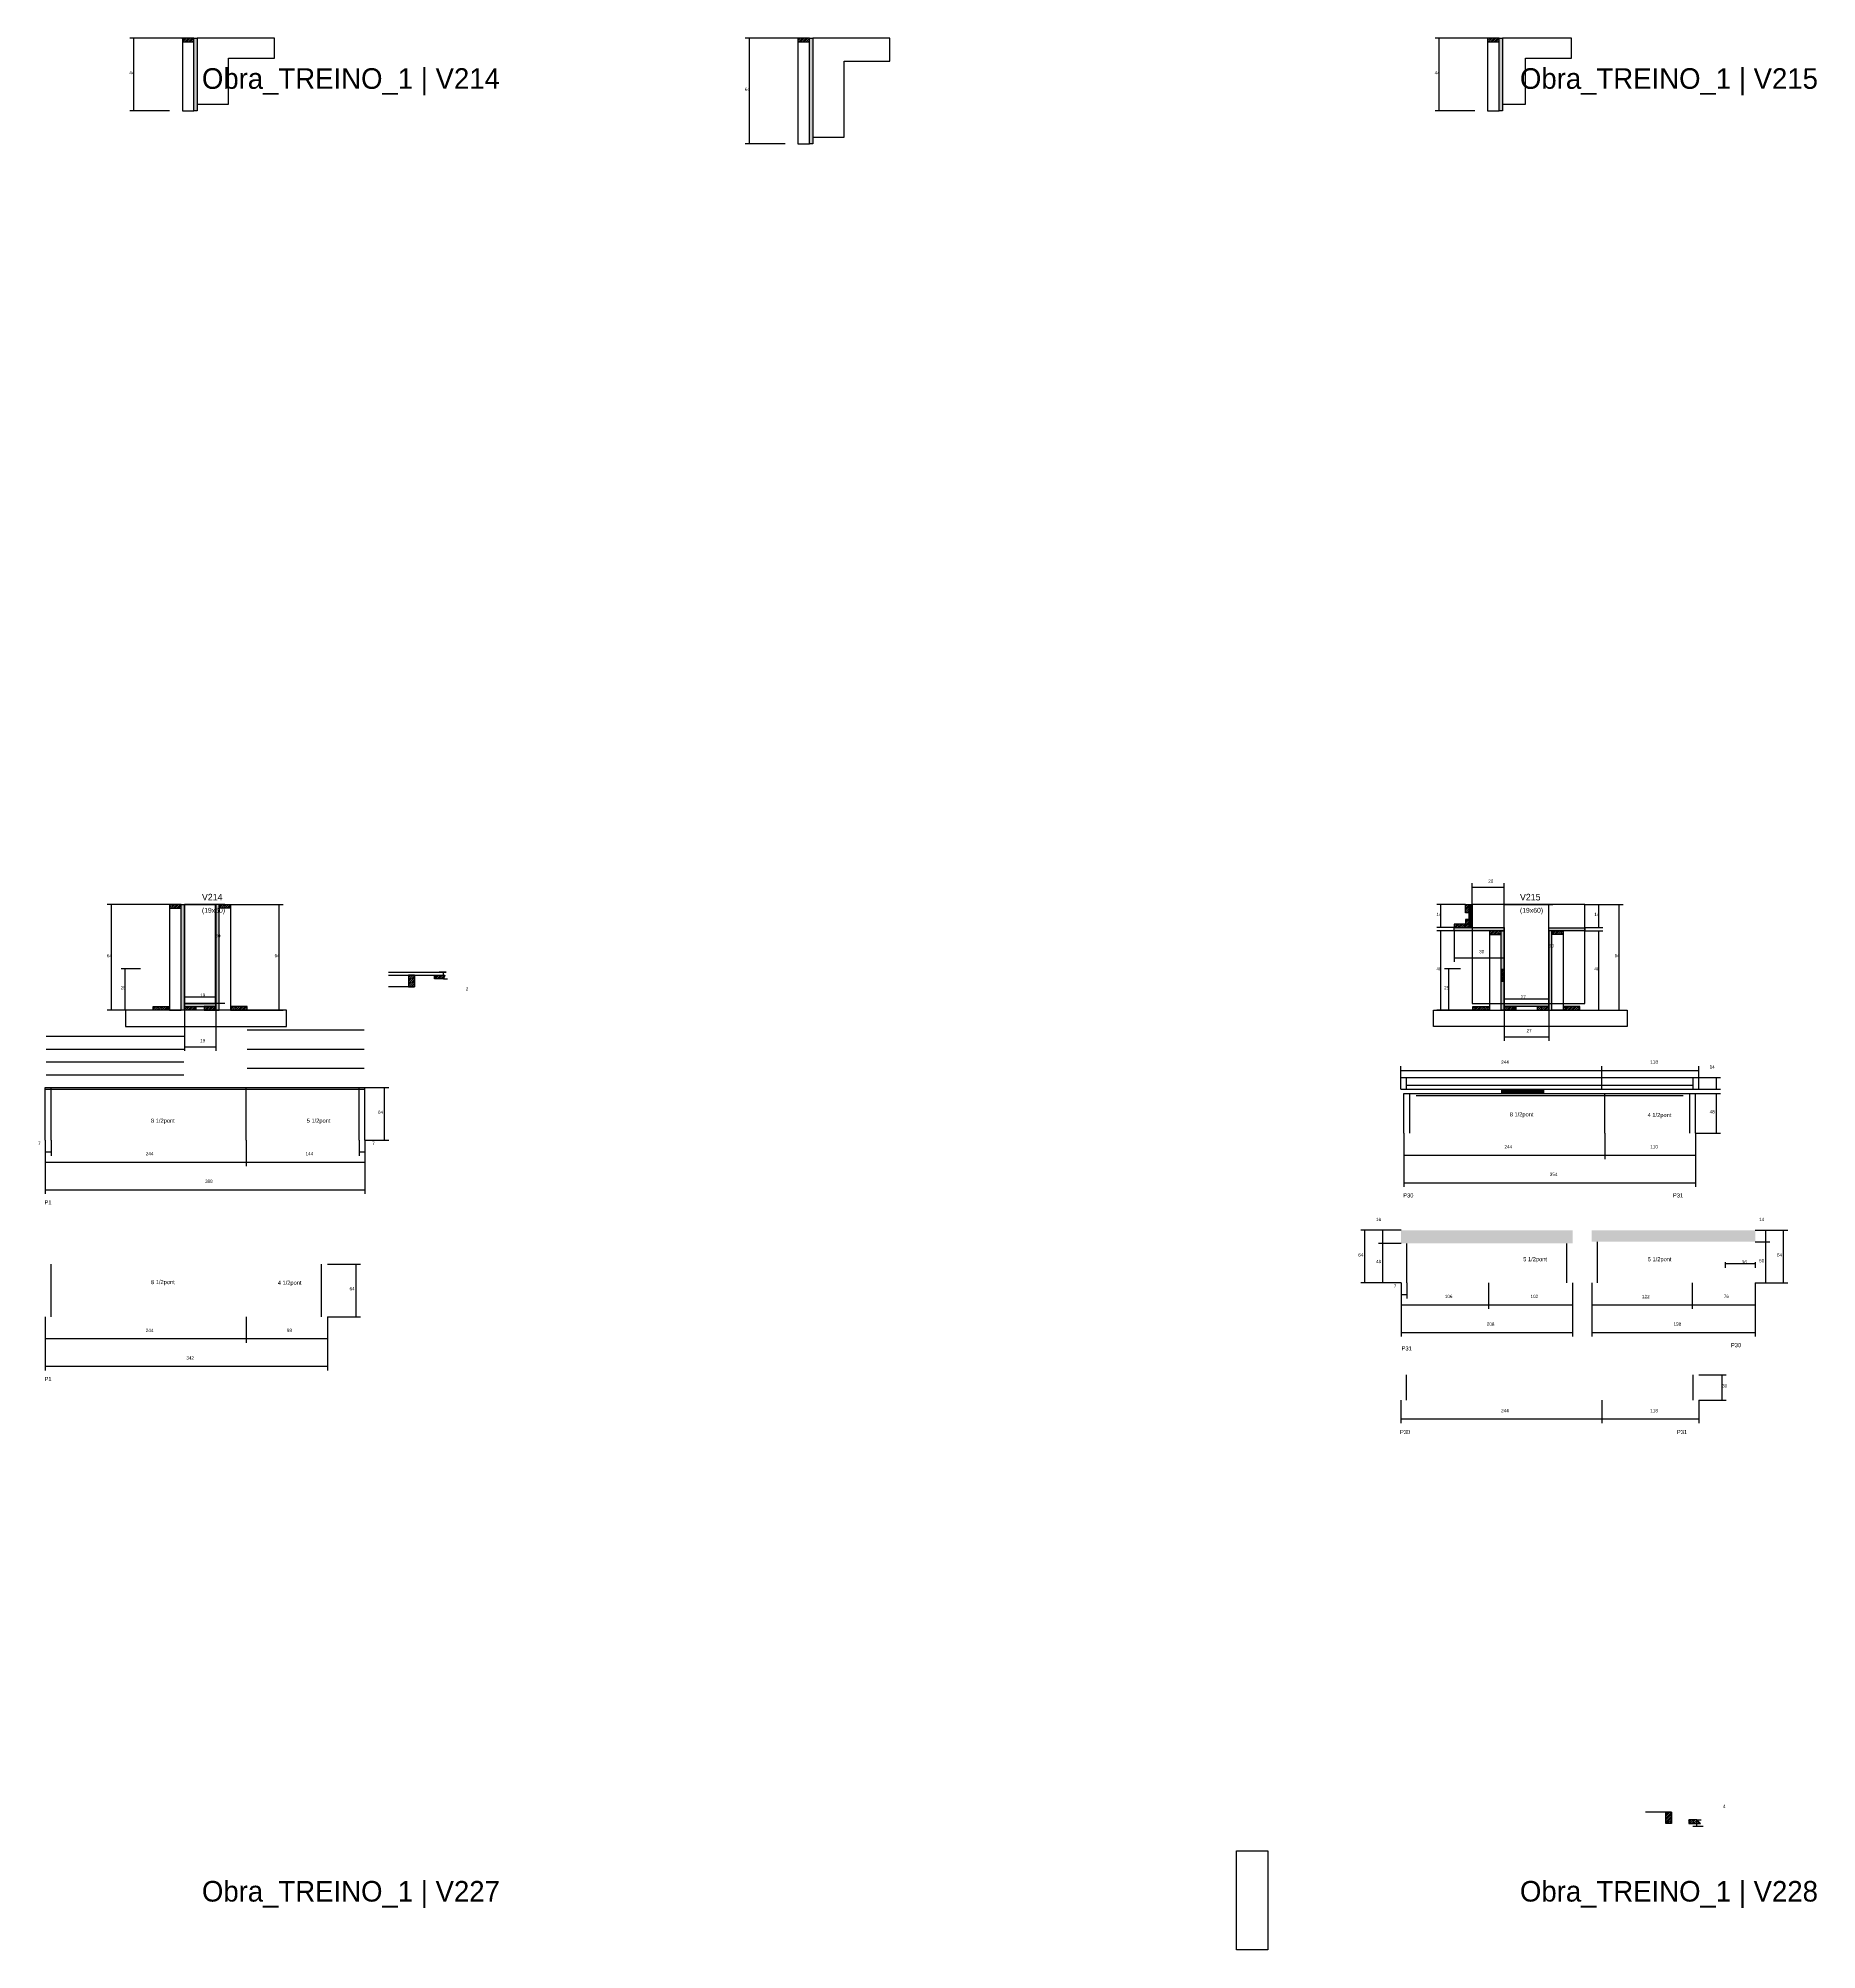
# Model space of a CAD drawing. Header units: metres. Extents: x -2848 to 22762, y -49062 to 1016.
# Drawn here: x 14201 to 16360, y -14468 to -12149 of the extents above; entities that cross this region are included whole.
import ezdxf

# ---------------------------------------------------------------- set-up
doc = ezdxf.new("R2010")
doc.units = ezdxf.units.M
for name, color, linetype in [('CONCRETO', 251, 'Continuous'), ('COTA', 4, 'Continuous'), ('Cota Seção (2x)', 4, 'Continuous'), ('Hachura', 253, 'Continuous'), ('LABEL_ID', 3, 'Continuous'), ('Madeira', 126, 'Continuous'), ('NOMENCLATURA', 7, 'Continuous'), ('Painéis', 200, 'Continuous'), ('SARR_2.2x7', 40, 'Continuous'), ('SARR_EDITAR', 141, 'Continuous'), ('Texto Seção', 7, 'Continuous')]:
    doc.layers.add(name, color=color, linetype=linetype)

msp = doc.modelspace()

# ---------------------------------------------------------------- hatches: boundary and pattern name
at = {"layer": 'COTA'}
h = msp.add_hatch(dxfattribs=at)
h.set_pattern_fill('AR-CONC', scale=0.03)
h.paths.add_polyline_path([(15855.8, -13611.2), (15855.8, -13595.2), (15855.8, -13595.2), (16063.8, -13595.2), (16063.8, -13595.2), (16063.8, -13611.2), (16063.8, -13611.2), (15855.8, -13611.2)])
h = msp.add_hatch(dxfattribs=at)
h.set_pattern_fill('AR-CONC', scale=0.03)
h.paths.add_polyline_path([(16087.2, -13609.2), (16087.2, -13595.2), (16087.2, -13595.2), (16285.7, -13595.2), (16285.7, -13595.2), (16285.7, -13609.2), (16285.7, -13609.2), (16087.2, -13609.2)])
at = {"layer": 'Hachura'}
h = msp.add_hatch(dxfattribs=at)
h.set_pattern_fill('ANSI31', scale=0.5)
h.paths.add_polyline_path([(14390.3, -12153), (14390.3, -12148.6), (14390.3, -12148.6), (14376.3, -12148.6), (14376.3, -12148.6), (14376.3, -12153), (14376.3, -12153), (14390.3, -12153)])
h = msp.add_hatch(color=8, dxfattribs=at)
h.dxf.hatch_style = 1
h.paths.add_polyline_path([(14390.3, -12148.6), (14394.3, -12148.6), (14394.3, -12148.6), (14394.3, -12236.6), (14394.3, -12236.6), (14390.3, -12236.6), (14390.3, -12236.6), (14390.3, -12148.6)])
h = msp.add_hatch(dxfattribs=at)
h.set_pattern_fill('ANSI31', scale=0.5)
h.paths.add_polyline_path([(15137.5, -12153), (15137.5, -12148.6), (15137.5, -12148.6), (15123.5, -12148.6), (15123.5, -12148.6), (15123.5, -12153), (15123.5, -12153), (15137.5, -12153)])
h = msp.add_hatch(color=8, dxfattribs=at)
h.dxf.hatch_style = 1
h.paths.add_polyline_path([(15137.5, -12148.6), (15141.5, -12148.6), (15141.5, -12148.6), (15141.5, -12276.6), (15141.5, -12276.6), (15137.5, -12276.6), (15137.5, -12276.6), (15137.5, -12148.6)])
h = msp.add_hatch(dxfattribs=at)
h.set_pattern_fill('ANSI31', scale=0.5)
h.paths.add_polyline_path([(15974.8, -12153), (15974.8, -12148.6), (15974.8, -12148.6), (15960.8, -12148.6), (15960.8, -12148.6), (15960.8, -12153), (15960.8, -12153), (15974.8, -12153)])
h = msp.add_hatch(color=8, dxfattribs=at)
h.dxf.hatch_style = 1
h.paths.add_polyline_path([(15974.8, -12148.6), (15978.8, -12148.6), (15978.8, -12148.6), (15978.8, -12236.6), (15978.8, -12236.6), (15974.8, -12236.6), (15974.8, -12236.6), (15974.8, -12148.6)])
h = msp.add_hatch(dxfattribs=at)
h.set_pattern_fill('ANSI31', scale=0.5)
h.paths.add_polyline_path([(14374.8, -13204.4), (14374.8, -13200), (14374.8, -13200), (14360.8, -13200), (14360.8, -13200), (14360.8, -13204.4), (14360.8, -13204.4), (14374.8, -13204.4)])
h = msp.add_hatch(color=8, dxfattribs=at)
h.dxf.hatch_style = 1
h.paths.add_polyline_path([(14374.8, -13200), (14378.8, -13200), (14378.8, -13200), (14378.8, -13328), (14378.8, -13328), (14374.8, -13328), (14374.8, -13328), (14374.8, -13200)])
h = msp.add_hatch(color=8, dxfattribs=at)
h.dxf.hatch_style = 1
h.paths.add_polyline_path([(14420.8, -13200), (14416.8, -13200), (14416.8, -13200), (14416.8, -13328), (14416.8, -13328), (14420.8, -13328), (14420.8, -13328), (14420.8, -13200)])
h = msp.add_hatch(dxfattribs=at)
h.set_pattern_fill('ANSI31', scale=0.5)
h.paths.add_polyline_path([(14420.8, -13204.4), (14420.8, -13200), (14420.8, -13200), (14434.8, -13200), (14434.8, -13200), (14434.8, -13204.4), (14434.8, -13204.4), (14420.8, -13204.4)])
h = msp.add_hatch(dxfattribs=at)
h.set_pattern_fill('ANSI31', scale=0.5)
h.paths.add_polyline_path([(15934, -13200), (15938.4, -13200), (15938.4, -13200), (15938.4, -13210), (15938.4, -13210), (15934, -13210), (15934, -13210), (15934, -13200)])
h = msp.add_hatch(color=8, dxfattribs=at)
h.dxf.hatch_style = 1
h.paths.add_polyline_path([(15938.4, -13200), (15942, -13200), (15942, -13200), (15942, -13228), (15942, -13228), (15938.4, -13228), (15938.4, -13228), (15938.4, -13200)])
h = msp.add_hatch(dxfattribs=at)
h.set_pattern_fill('ANSI31', scale=0.5)
h.paths.add_polyline_path([(15934, -13228), (15938.4, -13228), (15938.4, -13228), (15938.4, -13218), (15938.4, -13218), (15934, -13218), (15934, -13218), (15934, -13228)])
h = msp.add_hatch(dxfattribs=at)
h.set_pattern_fill('ANSI31', scale=0.5)
h.paths.add_polyline_path([(15934, -13228), (15934, -13223.6), (15934, -13223.6), (15920, -13223.6), (15920, -13223.6), (15920, -13228), (15920, -13228), (15934, -13228)])
h = msp.add_hatch(color=8, dxfattribs=at)
h.dxf.hatch_style = 1
h.paths.add_polyline_path([(15920, -13232), (15920, -13228), (15920, -13228), (15981, -13228), (15981, -13228), (15981, -13232), (15981, -13232), (15920, -13232)])
h = msp.add_hatch(dxfattribs=at)
h.set_pattern_fill('ANSI31', scale=0.5)
h.paths.add_polyline_path([(15977, -13236.4), (15977, -13232), (15977, -13232), (15963, -13232), (15963, -13232), (15963, -13236.4), (15963, -13236.4), (15977, -13236.4)])
h = msp.add_hatch(color=8, dxfattribs=at)
h.dxf.hatch_style = 1
h.paths.add_polyline_path([(15977, -13232), (15981, -13232), (15981, -13232), (15981, -13328), (15981, -13328), (15977, -13328), (15977, -13328), (15977, -13232)])
h = msp.add_hatch(color=8, dxfattribs=at)
h.dxf.hatch_style = 1
h.paths.add_polyline_path([(16035, -13232), (16035, -13228.4), (16035, -13228.4), (16078.6, -13228.4), (16078.6, -13228.4), (16078.6, -13232), (16078.6, -13232), (16035, -13232)])
h = msp.add_hatch(color=8, dxfattribs=at)
h.dxf.hatch_style = 1
h.paths.add_polyline_path([(16038.6, -13232), (16035, -13232), (16035, -13232), (16035, -13328), (16035, -13328), (16038.6, -13328), (16038.6, -13328), (16038.6, -13232)])
h = msp.add_hatch(dxfattribs=at)
h.set_pattern_fill('ANSI31', scale=0.5)
h.paths.add_polyline_path([(16038.6, -13236.4), (16038.6, -13232), (16038.6, -13232), (16052.6, -13232), (16052.6, -13232), (16052.6, -13236.4), (16052.6, -13236.4), (16038.6, -13236.4)])
h = msp.add_hatch(dxfattribs=at)
h.set_pattern_fill('ANSI31', scale=0.5)
h.paths.add_polyline_path([(14657.9, -13285.8), (14650.9, -13285.8), (14650.9, -13299.8), (14657.9, -13299.8)])
h = msp.add_hatch(dxfattribs=at)
h.set_pattern_fill('ANSI31', scale=0.5)
h.paths.add_polyline_path([(14694.8, -13285.8), (14693.1, -13290.2), (14693.1, -13290.2), (14682.3, -13290.2), (14682.3, -13290.2), (14682.3, -13285.8), (14682.3, -13285.8), (14694.8, -13285.8)])
h = msp.add_hatch(dxfattribs=at)
h.set_pattern_fill('ANSI31', scale=0.5)
h.paths.add_polyline_path([(15977, -13293), (15981.4, -13293), (15981.4, -13293), (15981.4, -13279), (15981.4, -13279), (15977, -13279), (15977, -13279), (15977, -13293)])
h = msp.add_hatch(dxfattribs=at)
h.set_pattern_fill('ANSI31', scale=0.5)
h.paths.add_polyline_path([(14340.8, -13328), (14340.8, -13323.6), (14340.8, -13323.6), (14360.8, -13323.6), (14360.8, -13323.6), (14360.8, -13328), (14360.8, -13328), (14340.8, -13328)])
h = msp.add_hatch(color=8, dxfattribs=at)
h.dxf.hatch_style = 1
h.paths.add_polyline_path([(14416.8, -13323.6), (14416.8, -13320), (14416.8, -13320), (14378.8, -13320), (14378.8, -13320), (14378.8, -13323.6), (14378.8, -13323.6), (14416.8, -13323.6)])
h = msp.add_hatch(dxfattribs=at)
h.set_pattern_fill('ANSI31', scale=0.5)
h.paths.add_polyline_path([(14378.8, -13328), (14378.8, -13323.6), (14378.8, -13323.6), (14392.8, -13323.6), (14392.8, -13323.6), (14392.8, -13328), (14392.8, -13328), (14378.8, -13328)])
h = msp.add_hatch(dxfattribs=at)
h.set_pattern_fill('ANSI31', scale=0.5)
h.paths.add_polyline_path([(14416.8, -13328), (14416.8, -13323.6), (14416.8, -13323.6), (14402.8, -13323.6), (14402.8, -13323.6), (14402.8, -13328), (14402.8, -13328), (14416.8, -13328)])
h = msp.add_hatch(dxfattribs=at)
h.set_pattern_fill('ANSI31', scale=0.5)
h.paths.add_polyline_path([(14454.8, -13328), (14454.8, -13323.6), (14454.8, -13323.6), (14434.8, -13323.6), (14434.8, -13323.6), (14434.8, -13328), (14434.8, -13328), (14454.8, -13328)])
h = msp.add_hatch(dxfattribs=at)
h.set_pattern_fill('ANSI31', scale=0.5)
h.paths.add_polyline_path([(15943, -13328), (15943, -13323.6), (15943, -13323.6), (15963, -13323.6), (15963, -13323.6), (15963, -13328), (15963, -13328), (15943, -13328)])
h = msp.add_hatch(color=8, dxfattribs=at)
h.dxf.hatch_style = 1
h.paths.add_polyline_path([(15981, -13323.6), (15981, -13320), (15981, -13320), (16035, -13320), (16035, -13320), (16035, -13323.6), (16035, -13323.6), (15981, -13323.6)])
h = msp.add_hatch(dxfattribs=at)
h.set_pattern_fill('ANSI31', scale=0.5)
h.paths.add_polyline_path([(15981, -13328), (15981, -13323.6), (15981, -13323.6), (15995, -13323.6), (15995, -13323.6), (15995, -13328), (15995, -13328), (15981, -13328)])
h = msp.add_hatch(dxfattribs=at)
h.set_pattern_fill('ANSI31', scale=0.5)
h.paths.add_polyline_path([(16035, -13328), (16035, -13323.6), (16035, -13323.6), (16021, -13323.6), (16021, -13323.6), (16021, -13328), (16021, -13328), (16035, -13328)])
h = msp.add_hatch(dxfattribs=at)
h.set_pattern_fill('ANSI31', scale=0.5)
h.paths.add_polyline_path([(16072.6, -13328), (16072.6, -13323.6), (16072.6, -13323.6), (16052.6, -13323.6), (16052.6, -13323.6), (16052.6, -13328), (16052.6, -13328), (16072.6, -13328)])
h = msp.add_hatch(dxfattribs=at)
h.set_pattern_fill('ANSI31', scale=0.5)
h.paths.add_polyline_path([(16184, -14315.4), (16177, -14315.4), (16177, -14301.4), (16184, -14301.4)])
h = msp.add_hatch(dxfattribs=at)
h.set_pattern_fill('ANSI31', scale=0.5)
h.paths.add_polyline_path([(16219, -14315.4), (16214.8, -14311), (16214.8, -14311), (16204.9, -14311), (16204.9, -14311), (16204.9, -14315.4), (16204.9, -14315.4), (16219, -14315.4)])

# ---------------------------------------------------------------- linework, layer by layer
at = {"layer": 'CONCRETO'}
for points in [[(14487.9, -12172.6), (14487.9, -12148.6), (14394.3, -12148.6), (14394.3, -12176.6), (14394.3, -12176.6), (14394.3, -12228.6), (14432.3, -12228.6), (14432.3, -12172.6)], [(15235.1, -12176.6), (15235.1, -12148.6), (15141.5, -12148.6), (15141.5, -12176.6), (15141.5, -12176.6), (15141.5, -12268.6), (15179.5, -12268.6), (15179.5, -12176.6)], [(16062.4, -12172.6), (16062.4, -12148.6), (15978.8, -12148.6), (15978.8, -12176.6), (15978.8, -12176.6), (15978.8, -12228.6), (16006.8, -12228.6), (16006.8, -12172.6)], [(14378.8, -13200), (14378.8, -13200), (14416.8, -13200), (14416.8, -13228), (14416.8, -13228), (14416.8, -13320), (14378.8, -13320), (14378.8, -13200)], [(14378.8, -13320), (14416.8, -13320), (14416.8, -13200), (14378.8, -13200)], [(16035, -13200), (15981, -13200), (15981, -13200), (15942, -13200), (15942, -13228), (15981, -13228), (15981, -13320), (16035, -13320), (16035, -13228.4), (16078.6, -13228.4), (16078.6, -13200)], [(15942, -13320), (16078.6, -13320), (16078.6, -13200), (15942, -13200)], [(15656, -14348.5), (15656, -14348.5), (15694, -14348.5), (15694, -14376.5), (15694, -14376.5), (15694, -14468.5), (15656, -14468.5), (15656, -14348.5)]]:
    msp.add_lwpolyline(points, close=True, dxfattribs=at)
at = {"layer": 'COTA'}
for p, q in [((14376.3, -12148.6), (14312.4, -12148.6)), ((14317.4, -12236.6), (14317.4, -12148.6)), ((15123.5, -12148.6), (15059.6, -12148.6)), ((15064.6, -12276.6), (15064.6, -12148.6)), ((15960.8, -12148.6), (15897, -12148.6)), ((15902, -12236.6), (15902, -12148.6)), ((14360.7, -12236.6), (14312.4, -12236.6)), ((15945.2, -12236.6), (15897, -12236.6)), ((15107.9, -12276.6), (15059.6, -12276.6)), ((15942, -13228), (15942, -13174)), ((15981, -13228), (15981, -13174)), ((14360.8, -13200), (14285.1, -13200)), ((14290.1, -13328), (14290.1, -13200)), ((14434.8, -13200), (14498.7, -13200)), ((14493.7, -13328), (14493.7, -13200)), ((15934, -13200), (15899.1, -13200)), ((15934, -13200), (15899.1, -13200)), ((15904.1, -13228), (15904.1, -13200)), ((15904.1, -13228), (15904.1, -13200)), ((15942, -13179), (15981, -13179)), ((16078.6, -13200), (16125.4, -13200)), ((16080, -13200), (16100.8, -13200)), ((16080, -13200), (16100.8, -13200)), ((16095.8, -13228), (16095.8, -13200)), ((16095.8, -13228), (16095.8, -13200)), ((16120.4, -13328), (16120.4, -13200)), ((15920, -13228), (15899.1, -13228)), ((15920, -13228), (15899.1, -13228)), ((15920, -13232), (15899.1, -13232)), ((15904.1, -13328), (15904.1, -13232)), ((15920, -13232), (15920, -13269.6)), ((15981, -13232), (15981, -13269.6)), ((16078.6, -13228), (16100.8, -13228)), ((16078.6, -13228), (16100.8, -13228)), ((16078.6, -13232), (16100.8, -13232)), ((16095.8, -13328), (16095.8, -13232)), ((15920, -13264.6), (15981, -13264.6)), ((14325.5, -13278), (14301.9, -13278)), ((14306.9, -13328), (14306.9, -13278)), ((14696.3, -13282.2), (14688.1, -13282.2)), ((14693.1, -13290.2), (14693.1, -13282.2)), ((14693.1, -13290.2), (14698.1, -13290.2)), ((15927.7, -13278), (15908.5, -13278)), ((15913.5, -13328), (15913.5, -13278)), ((14345.2, -13328), (14285.1, -13328)), ((14325.5, -13328), (14301.9, -13328)), ((14378.8, -13328), (14378.8, -13377.7)), ((14416.8, -13328), (14416.8, -13377.7)), ((14450.4, -13328), (14498.7, -13328)), ((15947.4, -13328), (15899.1, -13328)), ((15927.7, -13328), (15908.5, -13328)), ((15981, -13328), (15981, -13365.5)), ((16035, -13328), (16035, -13365.5)), ((16068.6, -13328), (16100.8, -13328)), ((16076.6, -13328), (16125.4, -13328)), ((15981, -13360.5), (16035, -13360.5)), ((14378.8, -13372.7), (14416.8, -13372.7)), ((15859.2, -13477.5), (15859.2, -13509.1)), ((15859.2, -13477.5), (15859.2, -13542.6)), ((16103.2, -13477.5), (16103.2, -13509.1)), ((16103.2, -13477.5), (16103.2, -13509.1)), ((16213.2, -13477.5), (16213.2, -13509.1)), ((16213.2, -13477.5), (16213.2, -13542.6)), ((14209.8, -13486), (14209.8, -13517.5)), ((14209.8, -13486), (14209.8, -13551.1)), ((14209.8, -13486), (14209.8, -13504.9)), ((14209.8, -13499.9), (14216.8, -13499.9)), ((14216.8, -13486), (14216.8, -13504.9)), ((14453.8, -13486), (14453.8, -13517.5)), ((14453.8, -13486), (14453.8, -13517.5)), ((14590.8, -13486), (14590.8, -13504.9)), ((14590.8, -13499.9), (14597.8, -13499.9)), ((14597.8, -13486), (14597.8, -13517.5)), ((14597.8, -13486), (14597.8, -13551.1)), ((14597.8, -13486), (14597.8, -13504.9)), ((14209.8, -13512.5), (14453.8, -13512.5)), ((14453.8, -13512.5), (14597.8, -13512.5)), ((15859.2, -13504.1), (16103.2, -13504.1)), ((16103.2, -13504.1), (16213.2, -13504.1)), ((14209.8, -13546.1), (14597.8, -13546.1)), ((15859.2, -13537.6), (16213.2, -13537.6)), ((15855.8, -13595.2), (15806.8, -13595.2)), ((15811.8, -13659.2), (15811.8, -13595.2)), ((15855.8, -13595.2), (15828.4, -13595.2)), ((15855.8, -13611.2), (15828.4, -13611.2)), ((15855.8, -13611.2), (15828.4, -13611.2)), ((15833.4, -13611.2), (15833.4, -13595.2)), ((15833.4, -13659.2), (15833.4, -13611.2)), ((16285.7, -13595.2), (16303.5, -13595.2)), ((16285.7, -13595.2), (16325.1, -13595.2)), ((16285.7, -13609.2), (16303.5, -13609.2)), ((16285.7, -13609.2), (16303.5, -13609.2)), ((16298.5, -13609.2), (16298.5, -13595.2)), ((16298.5, -13659.2), (16298.5, -13609.2)), ((16320.1, -13659.2), (16320.1, -13595.2)), ((15855.8, -13659.2), (15806.8, -13659.2)), ((15855.8, -13659.2), (15828.4, -13659.2)), ((15855.8, -13659.2), (15855.8, -13690.7)), ((15855.8, -13659.2), (15855.8, -13724.3)), ((15855.8, -13659.2), (15855.8, -13678.1)), ((15862.8, -13659.2), (15862.8, -13678.1)), ((15961.8, -13659.2), (15961.8, -13690.7)), ((15961.8, -13659.2), (15961.8, -13690.7)), ((16063.8, -13659.2), (16063.8, -13690.7)), ((16063.8, -13659.2), (16063.8, -13724.3)), ((16087.2, -13659.2), (16087.2, -13690.7)), ((16087.2, -13659.2), (16087.2, -13724.3)), ((16209.2, -13659.2), (16209.2, -13690.7)), ((16209.2, -13659.2), (16209.2, -13690.7)), ((16285.7, -13659.2), (16285.7, -13690.7)), ((16285.7, -13659.2), (16285.7, -13724.3)), ((16285.7, -13659.2), (16303.5, -13659.2)), ((16285.7, -13659.2), (16325.1, -13659.2)), ((15855.8, -13673.1), (15862.8, -13673.1)), ((15855.8, -13685.7), (15961.8, -13685.7)), ((15961.8, -13685.7), (16063.8, -13685.7)), ((16087.2, -13685.7), (16209.2, -13685.7)), ((16209.2, -13685.7), (16285.7, -13685.7)), ((14209.8, -13700.3), (14209.8, -13731.8)), ((14209.8, -13700.3), (14209.8, -13765.4)), ((14453.8, -13700.3), (14453.8, -13731.8)), ((14453.8, -13700.3), (14453.8, -13731.8)), ((14552.3, -13700.3), (14552.3, -13731.8)), ((14552.3, -13700.3), (14552.3, -13765.4)), ((14209.8, -13726.8), (14453.8, -13726.8)), ((14453.8, -13726.8), (14552.3, -13726.8)), ((15855.8, -13719.3), (16063.8, -13719.3)), ((16087.2, -13719.3), (16285.7, -13719.3)), ((14209.8, -13760.4), (14552.3, -13760.4)), ((16214.8, -14319), (16214.8, -14311)), ((16214.8, -14311), (16219.8, -14311)), ((16222.4, -14319), (16209.8, -14319))]:
    msp.add_line(p, q, dxfattribs=at)
at = {"layer": 'Cota Seção (2x)'}
for p, q in [((14427.8, -13200), (14411.3, -13200)), ((14416.3, -13320), (14416.3, -13200)), ((15981, -13200), (16040, -13200)), ((16035, -13320), (16035, -13200)), ((14378.8, -13328), (14378.8, -13307)), ((14378.8, -13312), (14416.8, -13312)), ((14416.8, -13328), (14416.8, -13307)), ((15981, -13328), (15981, -13309.3)), ((15981, -13314.3), (16035, -13314.3)), ((16035, -13328), (16035, -13309.3)), ((14427.8, -13320), (14411.3, -13320)), ((15981, -13320), (16040, -13320)), ((15855.2, -13410), (15855.2, -13396.2)), ((15855.2, -13401.2), (16099.2, -13401.2)), ((16099.2, -13410), (16099.2, -13396.2)), ((16099.2, -13410), (16099.2, -13396.2)), ((16099.2, -13401.2), (16217.2, -13401.2)), ((16217.2, -13410), (16217.2, -13396.2)), ((14597.8, -13422), (14626.8, -13422)), ((14621.8, -13486), (14621.8, -13422)), ((16213.2, -13429.5), (16243.4, -13429.5)), ((16217.2, -13410), (16243.4, -13410)), ((16217.2, -13424), (16243.4, -13424)), ((16238.4, -13424), (16238.4, -13410)), ((16238.4, -13477.5), (16238.4, -13429.5)), ((16213.2, -13477.5), (16243.4, -13477.5)), ((14597.8, -13486), (14626.8, -13486)), ((14552.3, -13636.3), (14592.3, -13636.3)), ((14587.3, -13700.3), (14587.3, -13636.3)), ((16249.2, -13634.2), (16249.2, -13640.8)), ((16249.2, -13635.8), (16285.7, -13635.8)), ((16285.7, -13634.2), (16285.7, -13640.8)), ((14552.3, -13700.3), (14592.3, -13700.3)), ((16217.2, -13770.8), (16250.5, -13770.8)), ((16245.5, -13801.3), (16245.5, -13770.8)), ((15855.2, -13801.3), (15855.2, -13829.3)), ((16099.2, -13801.3), (16099.2, -13829.3)), ((16099.2, -13801.3), (16099.2, -13829.3)), ((16217.2, -13801.3), (16217.2, -13829.3)), ((16217.2, -13801.3), (16250.5, -13801.3)), ((15855.2, -13824.3), (16099.2, -13824.3)), ((16099.2, -13824.3), (16217.2, -13824.3))]:
    msp.add_line(p, q, dxfattribs=at)
at = {"layer": 'Madeira'}
for points in [[(14390.3, -12153), (14390.3, -12148.6), (14376.3, -12148.6), (14376.3, -12153)], [(14390.3, -12148.6), (14376.3, -12148.6), (14376.3, -12236.6), (14390.3, -12236.6)], [(15137.5, -12153), (15137.5, -12148.6), (15123.5, -12148.6), (15123.5, -12153)], [(15137.5, -12148.6), (15123.5, -12148.6), (15123.5, -12276.6), (15137.5, -12276.6)], [(15974.8, -12153), (15974.8, -12148.6), (15960.8, -12148.6), (15960.8, -12153)], [(15974.8, -12148.6), (15960.8, -12148.6), (15960.8, -12236.6), (15974.8, -12236.6)], [(14374.8, -13204.4), (14374.8, -13200), (14360.8, -13200), (14360.8, -13204.4)], [(14374.8, -13200), (14360.8, -13200), (14360.8, -13328), (14374.8, -13328)], [(14420.8, -13204.4), (14420.8, -13200), (14434.8, -13200), (14434.8, -13204.4)], [(14420.8, -13200), (14434.8, -13200), (14434.8, -13328), (14420.8, -13328)], [(15934, -13200), (15938.4, -13200), (15938.4, -13210), (15934, -13210)], [(15934, -13228), (15938.4, -13228), (15938.4, -13218), (15934, -13218)], [(15934, -13228), (15934, -13223.6), (15920, -13223.6), (15920, -13228)], [(15977, -13236.4), (15977, -13232), (15963, -13232), (15963, -13236.4)], [(15977, -13232), (15963, -13232), (15963, -13328), (15977, -13328)], [(16038.6, -13236.4), (16038.6, -13232), (16052.6, -13232), (16052.6, -13236.4)], [(16038.6, -13232), (16052.6, -13232), (16052.6, -13328), (16038.6, -13328)], [(14657.9, -13299.8), (14657.9, -13285.8), (14650.9, -13285.8), (14650.9, -13299.8)], [(14682.3, -13285.8), (14694.8, -13285.8), (14693.1, -13290.2), (14682.3, -13290.2)], [(15977, -13293), (15981.4, -13293), (15981.4, -13279), (15977, -13279)], [(14307.3, -13348), (14502.5, -13348), (14502.5, -13328), (14307.3, -13328)], [(14340.8, -13328), (14340.8, -13323.6), (14360.8, -13323.6), (14360.8, -13328)], [(14378.8, -13328), (14378.8, -13323.6), (14392.8, -13323.6), (14392.8, -13328)], [(14416.8, -13328), (14416.8, -13323.6), (14402.8, -13323.6), (14402.8, -13328)], [(14454.8, -13328), (14454.8, -13323.6), (14434.8, -13323.6), (14434.8, -13328)], [(16130, -13348), (15895.2, -13348), (15895.2, -13328), (16130, -13328)], [(15943, -13328), (15943, -13323.6), (15963, -13323.6), (15963, -13328)], [(15981, -13328), (15981, -13323.6), (15995, -13323.6), (15995, -13328)], [(16035, -13328), (16035, -13323.6), (16021, -13323.6), (16021, -13328)], [(16072.6, -13328), (16072.6, -13323.6), (16052.6, -13323.6), (16052.6, -13328)], [(16184, -14301.4), (16184, -14315.4), (16177, -14315.4), (16177, -14301.4)], [(16204.9, -14315.4), (16219, -14315.4), (16214.8, -14311), (16204.9, -14311)]]:
    msp.add_lwpolyline(points, close=True, dxfattribs=at)
for points in [[(14657.9, -13285.8), (14657.9, -13299.8), (14626.4, -13299.8)], [(16184, -14315.4), (16184, -14301.4), (16152.6, -14301.4)]]:
    msp.add_lwpolyline(points, dxfattribs=at)
at = {"layer": 'Painéis'}
for p, q in [((14378.8, -13328), (14378.8, -13200)), ((14416.8, -13328), (14416.8, -13200)), ((15942, -13228), (15942, -13200)), ((15920, -13228), (15981, -13228)), ((15920, -13232), (15920, -13228)), ((15981, -13232), (15981, -13228)), ((15981, -13328), (15981, -13232)), ((16035, -13228.4), (16078.6, -13228.4)), ((16035, -13232), (16035, -13228.4)), ((16035, -13328), (16035, -13232)), ((16078.6, -13232), (16078.6, -13228.4)), ((14626.4, -13282.2), (14696.3, -13282.2)), ((14626.4, -13285.8), (14694.8, -13285.8)), ((14378.8, -13320), (14416.8, -13320)), ((14378.8, -13323.6), (14378.8, -13320)), ((14416.8, -13323.6), (14416.8, -13320)), ((15981, -13320), (16035, -13320)), ((15981, -13323.6), (15981, -13320)), ((16035, -13323.6), (16035, -13320)), ((14209.8, -13422), (14597.8, -13422)), ((14209.8, -13486), (14209.8, -13422)), ((14453.8, -13486), (14453.8, -13422)), ((14597.8, -13486), (14597.8, -13422)), ((15855.2, -13410), (16217.2, -13410)), ((15855.2, -13424), (15855.2, -13410)), ((15855.2, -13424), (16217.2, -13424)), ((15859.2, -13429.5), (16213.2, -13429.5)), ((15859.2, -13477.5), (15859.2, -13429.5)), ((16099.2, -13424), (16099.2, -13410)), ((16103.2, -13477.5), (16103.2, -13429.5)), ((16213.2, -13477.5), (16213.2, -13429.5)), ((16217.2, -13424), (16217.2, -13410))]:
    msp.add_line(p, q, dxfattribs=at)
for points in [[(14390.3, -12148.6), (14394.3, -12148.6), (14394.3, -12236.6), (14390.3, -12236.6)], [(15137.5, -12148.6), (15141.5, -12148.6), (15141.5, -12276.6), (15137.5, -12276.6)], [(15974.8, -12148.6), (15978.8, -12148.6), (15978.8, -12236.6), (15974.8, -12236.6)], [(14374.8, -13200), (14378.8, -13200), (14378.8, -13328), (14374.8, -13328)], [(14420.8, -13200), (14416.8, -13200), (14416.8, -13328), (14420.8, -13328)], [(15938.4, -13200), (15942, -13200), (15942, -13228), (15938.4, -13228)], [(15920, -13232), (15920, -13228), (15981, -13228), (15981, -13232)], [(15977, -13232), (15981, -13232), (15981, -13328), (15977, -13328)], [(16035, -13232), (16035, -13228.4), (16078.6, -13228.4), (16078.6, -13232)], [(16038.6, -13232), (16035, -13232), (16035, -13328), (16038.6, -13328)], [(14416.8, -13323.6), (14416.8, -13320), (14378.8, -13320), (14378.8, -13323.6)], [(15981, -13323.6), (15981, -13320), (16035, -13320), (16035, -13323.6)]]:
    msp.add_lwpolyline(points, close=True, dxfattribs=at)
at = {"layer": 'SARR_2.2x7'}
for p, q in [((14210.8, -13359.9), (14378, -13359.9)), ((14455, -13352.1), (14597, -13352.1)), ((14210.8, -13375.4), (14378, -13375.4)), ((14455, -13375.4), (14597, -13375.4)), ((14210.8, -13390.9), (14378, -13390.9)), ((14210.8, -13406.5), (14378, -13406.5)), ((14455, -13398.7), (14597, -13398.7)), ((14209.8, -13424.2), (14453.8, -13424.2)), ((14216.8, -13486), (14216.8, -13422)), ((14453.8, -13424.2), (14597.8, -13424.2)), ((14590.8, -13486), (14590.8, -13422)), ((15862.2, -13424), (15862.2, -13410)), ((15866.2, -13477.5), (15866.2, -13429.5)), ((15874.2, -13431.7), (16103.2, -13431.7)), ((15977.2, -13424.6), (16029.2, -13424.6)), ((15977.2, -13425.2), (16029.2, -13425.2)), ((15977.2, -13425.8), (16029.2, -13425.8)), ((15977.2, -13426.4), (16029.2, -13426.4)), ((15977.2, -13427.1), (16029.2, -13427.1)), ((15977.2, -13427.7), (16029.2, -13427.7)), ((15977.2, -13428.3), (16029.2, -13428.3)), ((15977.2, -13428.9), (16029.2, -13428.9)), ((16103.2, -13431.7), (16198.2, -13431.7)), ((16206.2, -13477.5), (16206.2, -13429.5)), ((16210.2, -13424), (16210.2, -13410)), ((15862.8, -13659.2), (15862.8, -13611.2)), ((16056.8, -13659.2), (16056.8, -13611.2)), ((16094.2, -13659.2), (16094.2, -13609.2)), ((14216.8, -13700.3), (14216.8, -13636.3)), ((14545.3, -13700.3), (14545.3, -13636.3)), ((15862.2, -13801.3), (15862.2, -13770.8)), ((16210.2, -13801.3), (16210.2, -13770.8))]:
    msp.add_line(p, q, dxfattribs=at)
at = {"layer": 'SARR_EDITAR'}
msp.add_line((15862.2, -13419), (16210.2, -13419), dxfattribs=at)

# ---------------------------------------------------------------- texts
at = {"layer": 'COTA'}
for s, p in [('44', (14311.9, -12192.6)), ('44', (15896.5, -12192.6)), ('64', (15059.1, -12212.6)), ('20', (15961.5, -13173.5)), ('14', (15898.6, -13214)), ('14', (15898.6, -13214)), ('14', (16090.3, -13214)), ('14', (16090.3, -13214)), ('64', (14284.6, -13264)), ('64', (14488.2, -13264)), ('30', (15950.5, -13259.1)), ('64', (16114.9, -13264)), ('48', (15898.6, -13280)), ('48', (16090.3, -13280)), ('25', (14301.4, -13303)), ('2', (14720.3, -13304.7)), ('25', (15908, -13303)), ('27', (16008, -13355)), ('19', (14397.8, -13367.2)), ('7', (14201, -13491.8)), ('244', (14331.8, -13504.5)), ('144', (14525.8, -13504.5)), ('7', (14606.7, -13491.8)), ('244', (15981.2, -13496)), ('110', (16158.2, -13496)), ('388', (14403.8, -13537.8)), ('354', (16036.2, -13529.4)), ('16', (15825.3, -13584.2)), ('14', (16290.4, -13584.1)), ('64', (15803.7, -13627.2)), ('48', (15825.3, -13635.2)), ('50', (16290.4, -13634.2)), ('64', (16312, -13627.2)), ('7', (15846.9, -13665)), ('106', (15908.8, -13677.6)), ('102', (16012.8, -13677.6)), ('122', (16148.2, -13677.7)), ('76', (16247.5, -13677.6)), ('208', (15959.8, -13711.2)), ('198', (16186.5, -13711.1)), ('244', (14331.8, -13718.8)), ('98', (14503.1, -13718.7)), ('342', (14381.1, -13752.2)), ('4', (16246.4, -14296.6))]:
    msp.add_text(s, height=4, dxfattribs=at).set_placement(p)
at = {"layer": 'Cota Seção (2x)'}
for s, p in [('60', (14416.3, -13240)), ('60', (16035, -13252)), ('19', (14397.8, -13312)), ('27', (16000.9, -13314.3)), ('244', (15977.2, -13393.2)), ('118', (16158.2, -13393.1)), ('14', (16230.3, -13399)), ('64', (14613.7, -13454)), ('48', (16230.3, -13453.5)), ('36', (16269.4, -13635.8)), ('64', (14579.2, -13668.3)), ('30', (16245.5, -13786.1)), ('244', (15977.2, -13816.2)), ('118', (16158.2, -13816.2))]:
    msp.add_text(s, height=4, dxfattribs=at).set_placement(p)
at = {"layer": 'LABEL_ID'}
for s, p in [('Obra_TREINO_1 | V214', (14400, -12210)), ('Obra_TREINO_1 | V215', (16000, -12210)), ('Obra_TREINO_1 | V227', (14400, -14410)), ('Obra_TREINO_1 | V228', (16000, -14410))]:
    msp.add_text(s, height=25, dxfattribs=at).set_placement(p)
at = {"layer": 'NOMENCLATURA'}
for s, p in [('8 1/2pont', (15987.6, -13457.1)), ('4 1/2pont', (16155, -13457.9)), ('8 1/2pont', (14338.2, -13464.8)), ('5 1/2pont', (14527.2, -13464.8)), ('P1', (14209, -13564)), ('P30', (15858.4, -13555.5)), ('P31', (16185.8, -13555.5)), ('5 1/2pont', (16004, -13632.9)), ('5 1/2pont', (16155.2, -13632.9)), ('8 1/2pont', (14338.2, -13660.7)), ('4 1/2pont', (14492.1, -13661.5)), ('P30', (16256.2, -13737.2)), ('P31', (15856.4, -13741.2)), ('P1', (14209, -13778.3)), ('P30', (15854.4, -13842.6)), ('P31', (16190.6, -13842.6))]:
    msp.add_text(s, height=5, dxfattribs=at).set_placement(p)
at = {"layer": 'Texto Seção'}
for s, height, p in [('V214', 8, (14400, -13195)), ('V215', 8, (16000, -13195)), ('(19x60)', 6, (14400, -13210)), ('(19x60)', 6, (16000, -13210))]:
    msp.add_text(s, height=height, dxfattribs=at).set_placement(p)

doc.saveas('drawing.dxf')
